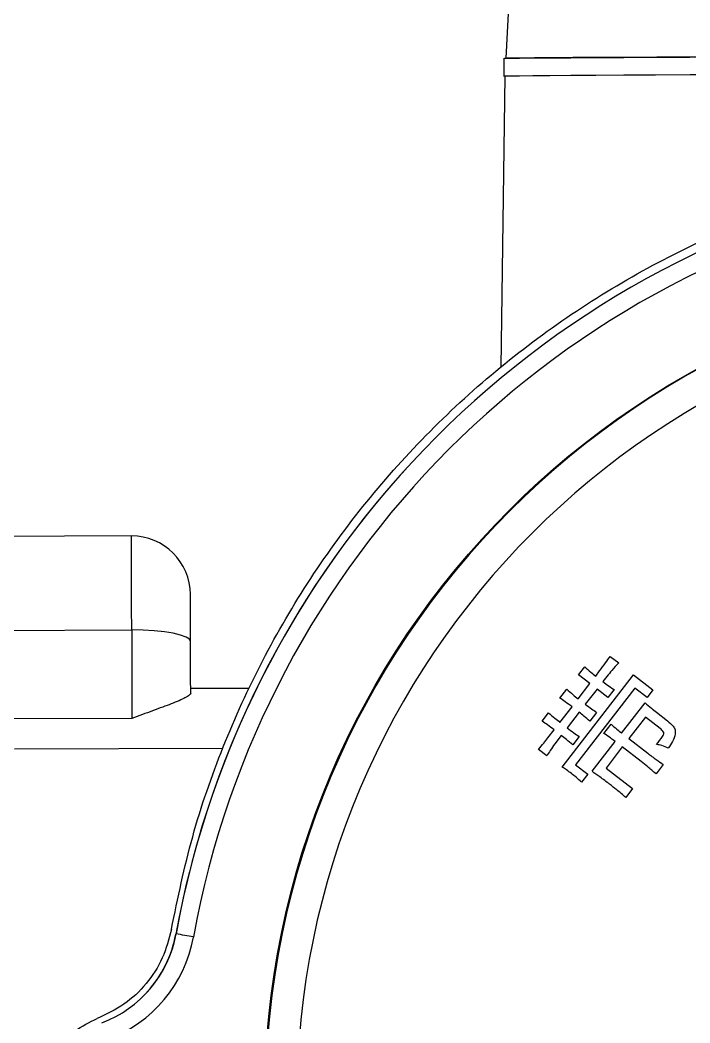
# Model space of a CAD drawing. Header units: millimetres. Extents: x 2451 to 4400, y 944 to 2322.
# Drawn here: x 3739.2 to 3796.1, y 2041.4 to 2126.7 of the extents above; entities that cross this region are included whole.
import ezdxf

# ---------------------------------------------------------------- set-up
doc = ezdxf.new("R2010")
doc.units = ezdxf.units.MM

msp = doc.modelspace()

# ---------------------------------------------------------------- linework, layer by layer
at = {"color": 7, "linetype": 'Continuous', "lineweight": 25}
for p, q in [((3780.721, 2128.33), (3780.48, 2123.422)), ((3780.3, 2123.414), (3780.304, 2121.914)), ((3780.399, 2121.914), (3780.045, 2097.167)), ((3771.94, 2088.479), (3771.922, 2088.459)), ((3771.051, 2087.485), (3771.056, 2087.491)), ((3748.627, 2082.813), (3723.698, 2082.735)), ((3723.74, 2074.74), (3748.653, 2074.819)), ((3789.358, 2072.573), (3790.074, 2072.021)), ((3786.657, 2071.004), (3787.182, 2071.682)), ((3788.122, 2070.899), (3788.454, 2071.329)), ((3785.278, 2063.152), (3791.334, 2070.989)), ((3787.624, 2070.256), (3786.657, 2071.004)), ((3789.062, 2070.859), (3788.73, 2070.429)), ((3791.334, 2070.989), (3792.979, 2069.715)), ((3758.637, 2069.845), (3753.668, 2069.829)), ((3785.072, 2069.026), (3785.653, 2069.778)), ((3791.445, 2069.875), (3786.411, 2063.361)), ((3786.628, 2068.967), (3787.624, 2070.256)), ((3788.232, 2069.786), (3787.236, 2068.498)), ((3789.163, 2069.067), (3788.232, 2069.786)), ((3789.689, 2069.746), (3789.163, 2069.067)), ((3792.483, 2069.072), (3791.445, 2069.875)), ((3792.979, 2069.715), (3792.483, 2069.072)), ((3790.322, 2066.054), (3792.314, 2068.631)), ((3783.551, 2067.058), (3784.104, 2067.773)), ((3785.079, 2066.963), (3786.103, 2068.287)), ((3786.711, 2067.817), (3785.687, 2066.493)), ((3788.195, 2067.814), (3787.614, 2067.063)), ((3793.288, 2067.821), (3794.219, 2067.101)), ((3748.676, 2067.284), (3723.775, 2067.206)), ((3792.341, 2067.41), (3790.93, 2065.584)), ((3793.594, 2066.441), (3792.341, 2067.41)), ((3784.055, 2065.638), (3784.58, 2066.318)), ((3788.811, 2066.022), (3789.421, 2066.81)), ((3785.188, 2065.848), (3784.636, 2065.133)), ((3786.716, 2065.754), (3786.163, 2065.038)), ((3787.806, 2062.798), (3789.768, 2065.338)), ((3790.93, 2065.584), (3792.542, 2064.338)), ((3756.39, 2064.727), (3738.685, 2064.671)), ((3783.961, 2064.11), (3783.245, 2064.663)), ((3790.376, 2064.868), (3788.995, 2063.079)), ((3791.987, 2063.622), (3790.376, 2064.868)), ((3786.411, 2063.361), (3787.449, 2062.557)), ((3788.995, 2063.079), (3791.25, 2061.336)), ((3793.859, 2063.379), (3793.249, 2062.591)), ((3787.449, 2062.557), (3786.923, 2061.879)), ((3791.25, 2061.336), (3790.669, 2060.585)), ((3752.402, 2048.952), (3752.425, 2048.978))]:
    msp.add_line(p, q, dxfattribs=at)
at = {"color": 7, "linetype": 'Continuous', "lineweight": 25, "flags": 128}
for points in [[(3780.3, 2123.414), (3780.399, 2123.42), (3780.838, 2123.429), (3781.626, 2123.439), (3782.757, 2123.45), (3784.222, 2123.462), (3786.012, 2123.475), (3788.114, 2123.489), (3790.514, 2123.503), (3793.194, 2123.517), (3796.135, 2123.532), (3799.318, 2123.547), (3802.719, 2123.563), (3806.315, 2123.578), (3810.081, 2123.593), (3813.99, 2123.609), (3818.015, 2123.624), (3822.128, 2123.638), (3826.299, 2123.652), (3826.373, 2123.653)], [(3826.373, 2123.652), (3826.314, 2123.652), (3822.158, 2123.638), (3818.06, 2123.623), (3814.049, 2123.609), (3810.154, 2123.593), (3806.402, 2123.578), (3802.819, 2123.563), (3799.429, 2123.547), (3796.258, 2123.532), (3793.327, 2123.517), (3790.657, 2123.503), (3788.266, 2123.489), (3786.171, 2123.476), (3784.388, 2123.463), (3782.927, 2123.451), (3781.801, 2123.44), (3781.016, 2123.43), (3780.578, 2123.42), (3780.479, 2123.414)], [(3780.389, 2121.908), (3780.315, 2121.912), (3780.403, 2121.92), (3780.843, 2121.929), (3781.631, 2121.939), (3782.761, 2121.95), (3784.227, 2121.962), (3786.017, 2121.975), (3788.119, 2121.989), (3790.518, 2122.003), (3793.198, 2122.017), (3796.14, 2122.032), (3799.323, 2122.047), (3802.724, 2122.063), (3806.32, 2122.078), (3810.086, 2122.093), (3813.995, 2122.109), (3818.02, 2122.124), (3822.132, 2122.138), (3824.805, 2122.147)], [(3771.922, 2088.459), (3771.906, 2088.442), (3771.056, 2087.491)], [(3748.653, 2074.819), (3748.647, 2076.687), (3748.641, 2078.406), (3748.637, 2079.912), (3748.633, 2081.147), (3748.63, 2082.063), (3748.628, 2082.626), (3748.627, 2082.813)], [(3748.653, 2074.819), (3748.657, 2073.537), (3748.661, 2072.313), (3748.664, 2071.169), (3748.667, 2070.125), (3748.67, 2069.199), (3748.673, 2068.408), (3748.675, 2067.766), (3748.676, 2067.284)], [(3753.656, 2073.832), (3753.559, 2074.027), (3753.274, 2074.214), (3752.811, 2074.386), (3752.189, 2074.536), (3751.431, 2074.658), (3750.566, 2074.748), (3749.628, 2074.802), (3748.653, 2074.819)]]:
    msp.add_lwpolyline(points, dxfattribs=at)
at = {"color": 7, "linetype": 'Continuous', "lineweight": 25}
msp.add_circle((3831.137, 2034.668), 71.202, dxfattribs=at)
for centre, radius, start, end in [((3831.134, 2034.665), 80, 100.30599, 169.69399), ((3831.137, 2034.668), 78.5, 100.30599, 169.69399), ((3831.139, 2034.67), 71.137, 270.00008, 179.99995), ((3831.144, 2034.675), 68.457, 90.00009, 359.99993), ((3831.111, 2034.64), 80, 138.65643, 169.69399), ((3748.643, 2077.813), 5, 0.18036, 90.18036), ((3742.587, 2050.767), 10, 290.58662, 349.69397), ((3742.589, 2050.769), 11.5, 290.58662, 349.69398), ((3742.564, 2050.741), 10, 317.72608, 349.69399), ((3722.333, 1877.191), 174.403, 79.57071, 80.06417)]:
    msp.add_arc(centre, radius, start, end, dxfattribs=at)
for points in [[(3752.024, 2049.38), (3752.574, 2052.015), (3753.675, 2057.286), (3756.326, 2064.931), (3759.676, 2072.284), (3763.766, 2079.259), (3768.533, 2085.787), (3773.935, 2091.801), (3779.915, 2097.24), (3786.413, 2102.049), (3793.362, 2106.182), (3800.694, 2109.579), (3808.322, 2112.278), (3813.586, 2113.412), (3816.218, 2113.979)], [(3753.67, 2069.452), (3753.667, 2070.15), (3753.663, 2071.545), (3753.658, 2073.07), (3753.656, 2073.832)], [(3752.024, 2049.38), (3751.81, 2048.544), (3751.381, 2046.873), (3749.951, 2044.69), (3748.07, 2042.882), (3746.507, 2042.152), (3745.725, 2041.787)]]:
    msp.add_open_spline(points, degree=3, dxfattribs=at)
for points, knots in [([(3753.656, 2073.832), (3753.654, 2074.364), (3753.651, 2075.461), (3753.647, 2076.779), (3753.644, 2077.668), (3753.643, 2077.776), (3753.643, 2077.829)], [0, 0, 0, 0, 0.242514, 0.5, 0.757486, 1, 1, 1, 1]), ([(3788.454, 2071.329), (3788.625, 2071.559), (3788.931, 2071.971), (3789.228, 2072.389), (3789.358, 2072.573)], [0, 0, 0, 0, 0.559993, 1, 1, 1, 1]), ([(3790.074, 2072.021), (3789.88, 2071.809), (3789.532, 2071.43), (3789.206, 2071.033), (3789.062, 2070.859)], [0, 0, 0, 0, 0.560036, 1, 1, 1, 1]), ([(3787.182, 2071.682), (3787.354, 2071.531), (3787.66, 2071.262), (3787.981, 2071.01), (3788.122, 2070.899)], [0, 0, 0, 0, 0.559975, 1, 1, 1, 1]), ([(3788.73, 2070.429), (3788.906, 2070.297), (3789.219, 2070.06), (3789.545, 2069.842), (3789.689, 2069.746)], [0, 0, 0, 0, 0.56, 1, 1, 1, 1]), ([(3753.67, 2069.452), (3753.645, 2069.393), (3753.593, 2069.272), (3753.223, 2069.051), (3752.689, 2068.802), (3752.041, 2068.54), (3751.274, 2068.252), (3750.45, 2067.95), (3749.564, 2067.627), (3748.972, 2067.398), (3748.676, 2067.284)], [0, 0, 0, 0, 0.1209405, 0.2506085, 0.3698528, 0.4996175, 0.6170472, 0.7497509, 0.8749007, 1, 1, 1, 1]), ([(3785.653, 2069.778), (3785.832, 2069.622), (3786.15, 2069.344), (3786.482, 2069.082), (3786.628, 2068.967)], [0, 0, 0, 0, 0.560005, 1, 1, 1, 1]), ([(3786.103, 2068.287), (3785.914, 2068.43), (3785.576, 2068.685), (3785.226, 2068.922), (3785.072, 2069.026)], [0, 0, 0, 0, 0.559985, 1, 1, 1, 1]), ([(3792.314, 2068.631), (3792.492, 2068.475), (3792.81, 2068.196), (3793.142, 2067.935), (3793.288, 2067.821)], [0, 0, 0, 0, 0.559981, 1, 1, 1, 1]), ([(3784.104, 2067.773), (3784.282, 2067.618), (3784.601, 2067.34), (3784.933, 2067.078), (3785.079, 2066.963)], [0, 0, 0, 0, 0.5600053, 1, 1, 1, 1]), ([(3787.614, 2067.063), (3787.449, 2067.208), (3787.155, 2067.468), (3786.847, 2067.711), (3786.711, 2067.817)], [0, 0, 0, 0, 0.559993, 1, 1, 1, 1]), ([(3787.236, 2068.498), (3787.412, 2068.366), (3787.727, 2068.131), (3788.052, 2067.911), (3788.195, 2067.814)], [0, 0, 0, 0, 0.5599826, 1, 1, 1, 1]), ([(3784.58, 2066.318), (3784.392, 2066.462), (3784.056, 2066.718), (3783.706, 2066.954), (3783.551, 2067.058)], [0, 0, 0, 0, 0.560019, 1, 1, 1, 1]), ([(3794.219, 2067.101), (3794.394, 2066.955), (3794.655, 2066.736), (3794.897, 2066.334), (3794.879, 2065.629), (3794.554, 2065.145), (3794.293, 2064.757)], [0, 0, 0, 0, 0.250443, 0.375539, 0.499787, 1, 1, 1, 1]), ([(3785.687, 2066.493), (3785.876, 2066.351), (3786.212, 2066.096), (3786.562, 2065.858), (3786.716, 2065.754)], [0, 0, 0, 0, 0.559983, 1, 1, 1, 1]), ([(3789.421, 2066.81), (3789.585, 2066.664), (3789.878, 2066.403), (3790.186, 2066.161), (3790.322, 2066.054)], [0, 0, 0, 0, 0.559976, 1, 1, 1, 1]), ([(3793.284, 2065.08), (3793.466, 2065.298), (3793.692, 2065.569), (3793.891, 2065.898), (3793.933, 2066.039), (3793.839, 2066.238), (3793.703, 2066.351), (3793.594, 2066.441)], [0, 0, 0, 0, 0.500942, 0.626088, 0.68839, 0.750852, 1, 1, 1, 1]), ([(3783.245, 2064.663), (3783.399, 2064.842), (3783.674, 2065.163), (3783.938, 2065.493), (3784.055, 2065.638)], [0, 0, 0, 0, 0.560009, 1, 1, 1, 1]), ([(3786.163, 2065.038), (3785.986, 2065.194), (3785.668, 2065.473), (3785.335, 2065.734), (3785.188, 2065.848)], [0, 0, 0, 0, 0.559979, 1, 1, 1, 1]), ([(3789.768, 2065.338), (3789.592, 2065.47), (3789.28, 2065.707), (3788.954, 2065.925), (3788.811, 2066.022)], [0, 0, 0, 0, 0.55998, 1, 1, 1, 1]), ([(3784.636, 2065.133), (3784.506, 2064.944), (3784.274, 2064.608), (3784.056, 2064.262), (3783.961, 2064.11)], [0, 0, 0, 0, 0.5599466, 1, 1, 1, 1]), ([(3792.542, 2064.338), (3792.785, 2064.155), (3793.219, 2063.828), (3793.663, 2063.516), (3793.859, 2063.379)], [0, 0, 0, 0, 0.559994, 1, 1, 1, 1]), ([(3794.293, 2064.757), (3794.114, 2064.848), (3793.795, 2065.01), (3793.44, 2065.059), (3793.284, 2065.08)], [0, 0, 0, 0, 0.56002, 1, 1, 1, 1]), ([(3793.249, 2062.591), (3793.017, 2062.788), (3792.603, 2063.139), (3792.175, 2063.474), (3791.987, 2063.622)], [0, 0, 0, 0, 0.560001, 1, 1, 1, 1]), ([(3786.056, 2062.606), (3785.914, 2062.714), (3785.662, 2062.906), (3785.395, 2063.077), (3785.278, 2063.152)], [0, 0, 0, 0, 0.559966, 1, 1, 1, 1]), ([(3789.299, 2061.7), (3789.025, 2061.911), (3788.535, 2062.288), (3788.028, 2062.642), (3787.806, 2062.798)], [0, 0, 0, 0, 0.560011, 1, 1, 1, 1]), ([(3786.923, 2061.879), (3786.765, 2062.019), (3786.483, 2062.269), (3786.186, 2062.503), (3786.056, 2062.606)], [0, 0, 0, 0, 0.56, 1, 1, 1, 1]), ([(3790.669, 2060.585), (3790.418, 2060.799), (3789.97, 2061.181), (3789.504, 2061.541), (3789.299, 2061.7)], [0, 0, 0, 0, 0.559974, 1, 1, 1, 1]), ([(3741.08, 2035.044), (3741.141, 2035.768), (3741.264, 2037.219), (3742.266, 2039.192), (3743.753, 2040.835), (3745.068, 2041.47), (3745.725, 2041.787)], [0, 0, 0, 0, 0.249032, 0.499354, 0.749677, 1, 1, 1, 1])]:
    msp.add_open_spline(points, degree=3, knots=knots, dxfattribs=at)

doc.saveas('drawing.dxf')
